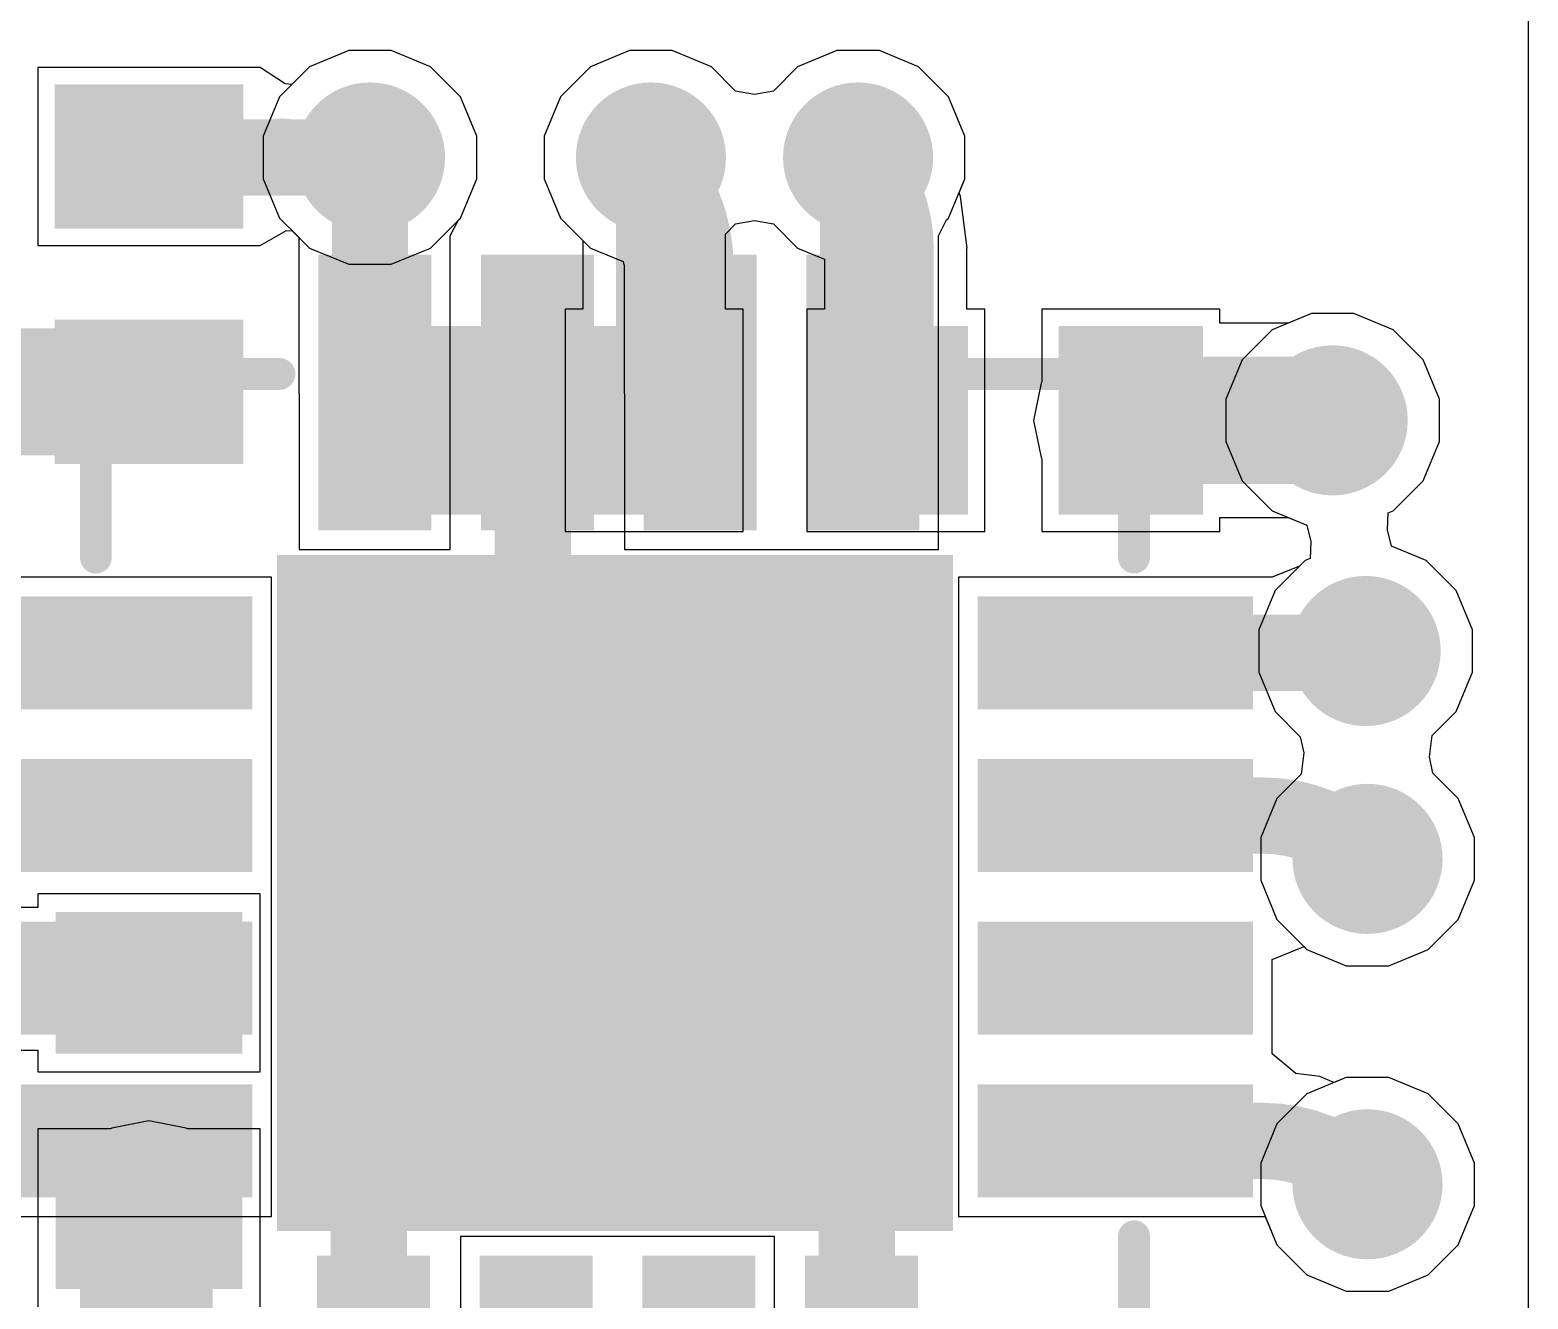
# Model space of a CAD drawing. Header units: millimetres. Extents: x -0.2 to 45, y 0 to 49.7.
# Drawn here: x 39.02 to 45.01, y 34.59 to 39.66 of the extents above; entities that cross this region are included whole.
import ezdxf

# ---------------------------------------------------------------- set-up
doc = ezdxf.new("R2010")
doc.units = ezdxf.units.MM
for name, color, linetype in [('BottomLayer', 5, 'Continuous'), ('BottomPaste', 16, 'Continuous'), ('BottomSolder', 6, 'Continuous'), ('TopLayer', 1, 'Continuous'), ('TopOverlay', 2, 'Continuous'), ('TopSolder', 216, 'Continuous'), ('ViaHoleLayer', 16, 'Continuous')]:
    doc.layers.add(name, color=color, linetype=linetype)

# ---------------------------------------------------------------- blocks, each defined once
blk = doc.blocks.new('QFN_16_EP_4_4__50')
at = {"layer": 'TopLayer'}
for points in [[(-1.1656, 2.5), (-0.8156, 2.5), (-0.8156, 1.5), (-1.1656, 1.5)], [(-0.5154, 2.5), (-0.1654, 2.5), (-0.1654, 1.5), (-0.5154, 1.5)], [(0.1349, 2.5), (0.4849, 2.5), (0.4849, 1.5), (0.1349, 1.5)], [(0.7851, 2.5), (1.1351, 2.5), (1.1351, 1.5), (0.7851, 1.5)], [(-1.3, 1.3), (1.3, 1.3), (1.3, -1.3), (-1.3, -1.3)], [(-1.5, 1.1402), (-1.5, 0.7902), (-2.5, 0.7902), (-2.5, 1.1402)], [(2.5, 1.1351), (2.5, 0.7851), (1.5, 0.7851), (1.5, 1.1351)], [(-1.5, 0.49), (-1.5, 0.14), (-2.5, 0.14), (-2.5, 0.49)], [(2.5, 0.4849), (2.5, 0.1349), (1.5, 0.1349), (1.5, 0.4849)], [(-1.5, -0.1603), (-1.5, -0.5103), (-2.5, -0.5103), (-2.5, -0.1603)], [(2.5, -0.1654), (2.5, -0.5154), (1.5, -0.5154), (1.5, -0.1654)], [(-1.5, -0.8105), (-1.5, -1.1605), (-2.5, -1.1605), (-2.5, -0.8105)], [(2.5, -0.8156), (2.5, -1.1656), (1.5, -1.1656), (1.5, -0.8156)], [(-1.1656, -1.5), (-0.8156, -1.5), (-0.8156, -2.5), (-1.1656, -2.5)], [(-0.5154, -1.5), (-0.1654, -1.5), (-0.1654, -2.5), (-0.5154, -2.5)], [(0.1349, -1.5), (0.4849, -1.5), (0.4849, -2.5), (0.1349, -2.5)], [(0.7851, -1.5), (1.1351, -1.5), (1.1351, -2.5), (0.7851, -2.5)]]:
    blk.add_hatch(color=1, dxfattribs=at).paths.add_polyline_path(points)
at = {"layer": 'TopSolder'}
for points in [[(-1.2164, 2.5508), (-0.7648, 2.5508), (-0.7648, 1.4492), (-1.2164, 1.4492)], [(-0.5662, 2.5508), (-0.1146, 2.5508), (-0.1146, 1.4492), (-0.5662, 1.4492)], [(0.0841, 2.5508), (0.5357, 2.5508), (0.5357, 1.4492), (0.0841, 1.4492)], [(0.7343, 2.5508), (1.1859, 2.5508), (1.1859, 1.4492), (0.7343, 1.4492)], [(-1.3508, 1.3508), (1.3508, 1.3508), (1.3508, -1.3508), (-1.3508, -1.3508)], [(-1.4492, 1.191), (-1.4492, 0.7394), (-2.5508, 0.7394), (-2.5508, 1.191)], [(2.5508, 1.1859), (2.5508, 0.7343), (1.4492, 0.7343), (1.4492, 1.1859)], [(-1.4492, 0.5408), (-1.4492, 0.0892), (-2.5508, 0.0892), (-2.5508, 0.5408)], [(2.5508, 0.5357), (2.5508, 0.0841), (1.4492, 0.0841), (1.4492, 0.5357)], [(-1.4492, -0.1095), (-1.4492, -0.5611), (-2.5508, -0.5611), (-2.5508, -0.1095)], [(2.5508, -0.1146), (2.5508, -0.5662), (1.4492, -0.5662), (1.4492, -0.1146)], [(-1.4492, -0.7597), (-1.4492, -1.2113), (-2.5508, -1.2113), (-2.5508, -0.7597)], [(2.5508, -0.7648), (2.5508, -1.2164), (1.4492, -1.2164), (1.4492, -0.7648)], [(-1.2164, -1.4492), (-0.7648, -1.4492), (-0.7648, -2.5508), (-1.2164, -2.5508)], [(-0.5662, -1.4492), (-0.1146, -1.4492), (-0.1146, -2.5508), (-0.5662, -2.5508)], [(0.0841, -1.4492), (0.5357, -1.4492), (0.5357, -2.5508), (0.0841, -2.5508)], [(0.7343, -1.4492), (1.1859, -1.4492), (1.1859, -2.5508), (0.7343, -2.5508)]]:
    blk.add_hatch(color=216, dxfattribs=at).paths.add_polyline_path(points)
at = {"layer": 'TopOverlay', "const_width": 0.127}
for points in [[(-2.0746, 2.0746), (-2.0746, 1.3459)], [(-2.0746, 2.0746), (-1.3714, 2.0746)], [(1.3408, 2.0746), (2.0745, 2.0746)], [(2.0745, 2.0746), (2.0745, 1.3409)], [(-2.6858, 1.0414), (-2.6858, 0.889)], [(-2.6858, 1.0414), (-2.6096, 0.9652)], [(-2.6096, 0.9652), (-2.6858, 0.889)], [(-2.0746, -1.3459), (-2.0746, -2.0746)], [(2.0745, -1.3409), (2.0745, -2.0746)], [(-2.0746, -2.0746), (-1.3714, -2.0746)], [(1.3408, -2.0746), (2.0745, -2.0746)]]:
    blk.add_lwpolyline(points, dxfattribs=at)
at = {"layer": 'TopOverlay', "const_width": 0.0635}
for points in [[(-2.1064, 2.0746, 1), (-2.0429, 2.0746, 1)], [(-2.1064, 2.0746, 1), (-2.0429, 2.0746, 1)], [(-1.4031, 2.0746, 1), (-1.3396, 2.0746, 1)], [(1.3091, 2.0746, 1), (1.3726, 2.0746, 1)], [(2.0428, 2.0746, 1), (2.1063, 2.0746, 1)], [(2.0428, 2.0746, 1), (2.1063, 2.0746, 1)], [(-2.1064, 1.3459, 1), (-2.0429, 1.3459, 1)], [(2.0428, 1.3409, 1), (2.1063, 1.3409, 1)], [(-2.7175, 1.0414, 1), (-2.654, 1.0414, 1)], [(-2.7175, 1.0414, 1), (-2.654, 1.0414, 1)], [(-2.6413, 0.9652, 1), (-2.5778, 0.9652, 1)], [(-2.6413, 0.9652, 1), (-2.5778, 0.9652, 1)], [(-2.7175, 0.889, 1), (-2.654, 0.889, 1)], [(-2.7175, 0.889, 1), (-2.654, 0.889, 1)], [(-2.1064, -1.3459, 1), (-2.0429, -1.3459, 1)], [(2.0428, -1.3409, 1), (2.1063, -1.3409, 1)], [(-2.1064, -2.0746, 1), (-2.0429, -2.0746, 1)], [(-2.1064, -2.0746, 1), (-2.0429, -2.0746, 1)], [(-1.4031, -2.0746, 1), (-1.3396, -2.0746, 1)], [(1.3091, -2.0746, 1), (1.3726, -2.0746, 1)], [(2.0428, -2.0746, 1), (2.1063, -2.0746, 1)], [(2.0428, -2.0746, 1), (2.1063, -2.0746, 1)]]:
    blk.add_lwpolyline(points, format="xyb", close=True, dxfattribs=at)
blk = doc.blocks.new('R___0402_B_61')
at = {"layer": 'BottomLayer'}
for points in [[(-0.2413, 0.3175), (-0.2413, -0.3175), (-0.6985, -0.3175), (-0.6985, 0.3175)], [(0.6985, 0.3175), (0.6985, -0.3175), (0.2413, -0.3175), (0.2413, 0.3175)]]:
    blk.add_hatch(color=5, dxfattribs=at).paths.add_polyline_path(points)
at = {"layer": 'BottomPaste'}
for points in [[(-0.2413, 0.3175), (-0.2413, -0.3175), (-0.6985, -0.3175), (-0.6985, 0.3175)], [(0.6985, 0.3175), (0.6985, -0.3175), (0.2413, -0.3175), (0.2413, 0.3175)]]:
    blk.add_hatch(color=16, dxfattribs=at).paths.add_polyline_path(points)
at = {"layer": 'BottomSolder'}
for points in [[(-0.1863, 0.3725), (-0.1863, -0.3725), (-0.7535, -0.3725), (-0.7535, 0.3725)], [(0.7535, 0.3725), (0.7535, -0.3725), (0.1863, -0.3725), (0.1863, 0.3725)]]:
    blk.add_hatch(color=6, dxfattribs=at).paths.add_polyline_path(points)
blk = doc.blocks.new('C___0402_B_80')
at = {"layer": 'BottomLayer'}
for points in [[(-0.2413, 0.3175), (-0.2413, -0.3175), (-0.6985, -0.3175), (-0.6985, 0.3175)], [(0.6985, 0.3175), (0.6985, -0.3175), (0.2413, -0.3175), (0.2413, 0.3175)]]:
    blk.add_hatch(color=5, dxfattribs=at).paths.add_polyline_path(points)
at = {"layer": 'BottomPaste'}
for points in [[(-0.2413, 0.3175), (-0.2413, -0.3175), (-0.6985, -0.3175), (-0.6985, 0.3175)], [(0.6985, 0.3175), (0.6985, -0.3175), (0.2413, -0.3175), (0.2413, 0.3175)]]:
    blk.add_hatch(color=16, dxfattribs=at).paths.add_polyline_path(points)
at = {"layer": 'BottomSolder'}
for points in [[(-0.1813, 0.3775), (-0.1813, -0.3775), (-0.7585, -0.3775), (-0.7585, 0.3775)], [(0.7585, 0.3775), (0.7585, -0.3775), (0.1813, -0.3775), (0.1813, 0.3775)]]:
    blk.add_hatch(color=6, dxfattribs=at).paths.add_polyline_path(points)
blk = doc.blocks.new('C___0402_B_81')
at = {"layer": 'BottomLayer'}
for points in [[(-0.2413, 0.3175), (-0.2413, -0.3175), (-0.6985, -0.3175), (-0.6985, 0.3175)], [(0.6985, 0.3175), (0.6985, -0.3175), (0.2413, -0.3175), (0.2413, 0.3175)]]:
    blk.add_hatch(color=5, dxfattribs=at).paths.add_polyline_path(points)
at = {"layer": 'BottomPaste'}
for points in [[(-0.2413, 0.3175), (-0.2413, -0.3175), (-0.6985, -0.3175), (-0.6985, 0.3175)], [(0.6985, 0.3175), (0.6985, -0.3175), (0.2413, -0.3175), (0.2413, 0.3175)]]:
    blk.add_hatch(color=16, dxfattribs=at).paths.add_polyline_path(points)
at = {"layer": 'BottomSolder'}
for points in [[(-0.1813, 0.3775), (-0.1813, -0.3775), (-0.7585, -0.3775), (-0.7585, 0.3775)], [(0.7585, 0.3775), (0.7585, -0.3775), (0.1813, -0.3775), (0.1813, 0.3775)]]:
    blk.add_hatch(color=6, dxfattribs=at).paths.add_polyline_path(points)
blk = doc.blocks.new('C___0402_B_82')
at = {"layer": 'BottomLayer'}
for points in [[(-0.2413, 0.3175), (-0.2413, -0.3175), (-0.6985, -0.3175), (-0.6985, 0.3175)], [(0.6985, 0.3175), (0.6985, -0.3175), (0.2413, -0.3175), (0.2413, 0.3175)]]:
    blk.add_hatch(color=5, dxfattribs=at).paths.add_polyline_path(points)
at = {"layer": 'BottomPaste'}
for points in [[(-0.2413, 0.3175), (-0.2413, -0.3175), (-0.6985, -0.3175), (-0.6985, 0.3175)], [(0.6985, 0.3175), (0.6985, -0.3175), (0.2413, -0.3175), (0.2413, 0.3175)]]:
    blk.add_hatch(color=16, dxfattribs=at).paths.add_polyline_path(points)
at = {"layer": 'BottomSolder'}
for points in [[(-0.1813, 0.3775), (-0.1813, -0.3775), (-0.7585, -0.3775), (-0.7585, 0.3775)], [(0.7585, 0.3775), (0.7585, -0.3775), (0.1813, -0.3775), (0.1813, 0.3775)]]:
    blk.add_hatch(color=6, dxfattribs=at).paths.add_polyline_path(points)

msp = doc.modelspace()

# ---------------------------------------------------------------- hatches: boundary and pattern name
at = {"layer": 'BottomLayer'}
h = msp.add_hatch(color=5, dxfattribs=at)
edge = h.paths.add_edge_path()
edge.add_arc((40.3805, 39.1505), 0.3, 0, 360)
h = msp.add_hatch(color=5, dxfattribs=at)
edge = h.paths.add_edge_path()
edge.add_arc((41.5032, 39.1505), 0.3, 0, 360)
h = msp.add_hatch(color=5, dxfattribs=at)
edge = h.paths.add_edge_path()
edge.add_arc((42.3312, 39.1505), 0.3, 0, 360)
h = msp.add_hatch(color=5, dxfattribs=at)
edge = h.paths.add_edge_path()
edge.add_arc((44.228, 38.1), 0.3, 0, 360)
h = msp.add_hatch(color=5, dxfattribs=at)
edge = h.paths.add_edge_path()
edge.add_arc((44.3598, 37.1782), 0.3, 0, 360)
h = msp.add_hatch(color=5, dxfattribs=at)
edge = h.paths.add_edge_path()
edge.add_arc((40.5448, 37.0078), 0.3, 0, 360)
h = msp.add_hatch(color=5, dxfattribs=at)
edge = h.paths.add_edge_path()
edge.add_arc((41.329, 37.0078), 0.3, 0, 360)
h = msp.add_hatch(color=5, dxfattribs=at)
edge = h.paths.add_edge_path()
edge.add_arc((42.1132, 37.0078), 0.3, 0, 360)
h = msp.add_hatch(color=5, dxfattribs=at)
edge = h.paths.add_edge_path()
edge.add_arc((44.3672, 36.3474), 0.3, 0, 360)
h = msp.add_hatch(color=5, dxfattribs=at)
edge = h.paths.add_edge_path()
edge.add_arc((40.5448, 36.2418), 0.3, 0, 360)
h = msp.add_hatch(color=5, dxfattribs=at)
edge = h.paths.add_edge_path()
edge.add_arc((41.329, 36.2418), 0.3, 0, 360)
h = msp.add_hatch(color=5, dxfattribs=at)
edge = h.paths.add_edge_path()
edge.add_arc((42.1132, 36.2418), 0.3, 0, 360)
h = msp.add_hatch(color=5, dxfattribs=at)
edge = h.paths.add_edge_path()
edge.add_arc((40.5448, 35.4758), 0.3, 0, 360)
h = msp.add_hatch(color=5, dxfattribs=at)
edge = h.paths.add_edge_path()
edge.add_arc((41.329, 35.4758), 0.3, 0, 360)
h = msp.add_hatch(color=5, dxfattribs=at)
edge = h.paths.add_edge_path()
edge.add_arc((42.1132, 35.4758), 0.3, 0, 360)
h = msp.add_hatch(color=5, dxfattribs=at)
edge = h.paths.add_edge_path()
edge.add_arc((44.3672, 35.0469), 0.3, 0, 360)
at = {"layer": 'BottomSolder'}
h = msp.add_hatch(color=6, dxfattribs=at)
edge = h.paths.add_edge_path()
edge.add_arc((40.5448, 37.0078), 0.4016, 0, 360)
h = msp.add_hatch(color=6, dxfattribs=at)
edge = h.paths.add_edge_path()
edge.add_arc((41.329, 37.0078), 0.4016, 0, 360)
h = msp.add_hatch(color=6, dxfattribs=at)
edge = h.paths.add_edge_path()
edge.add_arc((42.1132, 37.0078), 0.4016, 0, 360)
h = msp.add_hatch(color=6, dxfattribs=at)
edge = h.paths.add_edge_path()
edge.add_arc((40.5448, 36.2418), 0.4016, 0, 360)
h = msp.add_hatch(color=6, dxfattribs=at)
edge = h.paths.add_edge_path()
edge.add_arc((41.329, 36.2418), 0.4016, 0, 360)
h = msp.add_hatch(color=6, dxfattribs=at)
edge = h.paths.add_edge_path()
edge.add_arc((42.1132, 36.2418), 0.4016, 0, 360)
h = msp.add_hatch(color=6, dxfattribs=at)
edge = h.paths.add_edge_path()
edge.add_arc((40.5448, 35.4758), 0.4016, 0, 360)
h = msp.add_hatch(color=6, dxfattribs=at)
edge = h.paths.add_edge_path()
edge.add_arc((41.329, 35.4758), 0.4016, 0, 360)
h = msp.add_hatch(color=6, dxfattribs=at)
edge = h.paths.add_edge_path()
edge.add_arc((42.1132, 35.4758), 0.4016, 0, 360)
at = {"layer": 'TopLayer'}
h = msp.add_hatch(color=1, dxfattribs=at)
edge = h.paths.add_edge_path()
edge.add_arc((40.3805, 39.1505), 0.3, 0, 360)
h = msp.add_hatch(color=1, dxfattribs=at)
edge = h.paths.add_edge_path()
edge.add_arc((41.5032, 39.1505), 0.3, 0, 360)
h = msp.add_hatch(color=1, dxfattribs=at)
edge = h.paths.add_edge_path()
edge.add_arc((42.3312, 39.1505), 0.3, 0, 360)
h = msp.add_hatch(color=1, dxfattribs=at)
edge = h.paths.add_edge_path()
edge.add_arc((44.228, 38.1), 0.3, 0, 360)
h = msp.add_hatch(color=1, dxfattribs=at)
edge = h.paths.add_edge_path()
edge.add_arc((44.3598, 37.1782), 0.3, 0, 360)
h = msp.add_hatch(color=1, dxfattribs=at)
edge = h.paths.add_edge_path()
edge.add_arc((40.5448, 37.0078), 0.3, 0, 360)
h = msp.add_hatch(color=1, dxfattribs=at)
edge = h.paths.add_edge_path()
edge.add_arc((41.329, 37.0078), 0.3, 0, 360)
h = msp.add_hatch(color=1, dxfattribs=at)
edge = h.paths.add_edge_path()
edge.add_arc((42.1132, 37.0078), 0.3, 0, 360)
h = msp.add_hatch(color=1, dxfattribs=at)
edge = h.paths.add_edge_path()
edge.add_arc((44.3672, 36.3474), 0.3, 0, 360)
h = msp.add_hatch(color=1, dxfattribs=at)
edge = h.paths.add_edge_path()
edge.add_arc((40.5448, 36.2418), 0.3, 0, 360)
h = msp.add_hatch(color=1, dxfattribs=at)
edge = h.paths.add_edge_path()
edge.add_arc((41.329, 36.2418), 0.3, 0, 360)
h = msp.add_hatch(color=1, dxfattribs=at)
edge = h.paths.add_edge_path()
edge.add_arc((42.1132, 36.2418), 0.3, 0, 360)
h = msp.add_hatch(color=1, dxfattribs=at)
edge = h.paths.add_edge_path()
edge.add_arc((40.5448, 35.4758), 0.3, 0, 360)
h = msp.add_hatch(color=1, dxfattribs=at)
edge = h.paths.add_edge_path()
edge.add_arc((41.329, 35.4758), 0.3, 0, 360)
h = msp.add_hatch(color=1, dxfattribs=at)
edge = h.paths.add_edge_path()
edge.add_arc((42.1132, 35.4758), 0.3, 0, 360)
h = msp.add_hatch(color=1, dxfattribs=at)
edge = h.paths.add_edge_path()
edge.add_arc((44.3672, 35.0469), 0.3, 0, 360)
at = {"layer": 'TopSolder'}
h = msp.add_hatch(color=216, dxfattribs=at)
edge = h.paths.add_edge_path()
edge.add_arc((40.5448, 37.0078), 0.4016, 0, 360)
h = msp.add_hatch(color=216, dxfattribs=at)
edge = h.paths.add_edge_path()
edge.add_arc((41.329, 37.0078), 0.4016, 0, 360)
h = msp.add_hatch(color=216, dxfattribs=at)
edge = h.paths.add_edge_path()
edge.add_arc((42.1132, 37.0078), 0.4016, 0, 360)
h = msp.add_hatch(color=216, dxfattribs=at)
edge = h.paths.add_edge_path()
edge.add_arc((40.5448, 36.2418), 0.4016, 0, 360)
h = msp.add_hatch(color=216, dxfattribs=at)
edge = h.paths.add_edge_path()
edge.add_arc((41.329, 36.2418), 0.4016, 0, 360)
h = msp.add_hatch(color=216, dxfattribs=at)
edge = h.paths.add_edge_path()
edge.add_arc((42.1132, 36.2418), 0.4016, 0, 360)
h = msp.add_hatch(color=216, dxfattribs=at)
edge = h.paths.add_edge_path()
edge.add_arc((40.5448, 35.4758), 0.4016, 0, 360)
h = msp.add_hatch(color=216, dxfattribs=at)
edge = h.paths.add_edge_path()
edge.add_arc((41.329, 35.4758), 0.4016, 0, 360)
h = msp.add_hatch(color=216, dxfattribs=at)
edge = h.paths.add_edge_path()
edge.add_arc((42.1132, 35.4758), 0.4016, 0, 360)
at = {"layer": 'ViaHoleLayer'}
h = msp.add_hatch(color=16, dxfattribs=at)
edge = h.paths.add_edge_path()
edge.add_arc((40.3805, 39.1505), 0.15, 0, 360)
h = msp.add_hatch(color=16, dxfattribs=at)
edge = h.paths.add_edge_path()
edge.add_arc((41.5032, 39.1505), 0.15, 0, 360)
h = msp.add_hatch(color=16, dxfattribs=at)
edge = h.paths.add_edge_path()
edge.add_arc((42.3312, 39.1505), 0.15, 0, 360)
h = msp.add_hatch(color=16, dxfattribs=at)
edge = h.paths.add_edge_path()
edge.add_arc((44.228, 38.1), 0.15, 0, 360)
h = msp.add_hatch(color=16, dxfattribs=at)
edge = h.paths.add_edge_path()
edge.add_arc((44.3598, 37.1782), 0.15, 0, 360)
h = msp.add_hatch(color=16, dxfattribs=at)
edge = h.paths.add_edge_path()
edge.add_arc((40.5448, 37.0078), 0.15, 0, 360)
h = msp.add_hatch(color=16, dxfattribs=at)
edge = h.paths.add_edge_path()
edge.add_arc((41.329, 37.0078), 0.15, 0, 360)
h = msp.add_hatch(color=16, dxfattribs=at)
edge = h.paths.add_edge_path()
edge.add_arc((42.1132, 37.0078), 0.15, 0, 360)
h = msp.add_hatch(color=16, dxfattribs=at)
edge = h.paths.add_edge_path()
edge.add_arc((44.3672, 36.3474), 0.15, 0, 360)
h = msp.add_hatch(color=16, dxfattribs=at)
edge = h.paths.add_edge_path()
edge.add_arc((40.5448, 36.2418), 0.15, 0, 360)
h = msp.add_hatch(color=16, dxfattribs=at)
edge = h.paths.add_edge_path()
edge.add_arc((41.329, 36.2418), 0.15, 0, 360)
h = msp.add_hatch(color=16, dxfattribs=at)
edge = h.paths.add_edge_path()
edge.add_arc((42.1132, 36.2418), 0.15, 0, 360)
h = msp.add_hatch(color=16, dxfattribs=at)
edge = h.paths.add_edge_path()
edge.add_arc((40.5448, 35.4758), 0.15, 0, 360)
h = msp.add_hatch(color=16, dxfattribs=at)
edge = h.paths.add_edge_path()
edge.add_arc((41.329, 35.4758), 0.15, 0, 360)
h = msp.add_hatch(color=16, dxfattribs=at)
edge = h.paths.add_edge_path()
edge.add_arc((42.1132, 35.4758), 0.15, 0, 360)
h = msp.add_hatch(color=16, dxfattribs=at)
edge = h.paths.add_edge_path()
edge.add_arc((44.3672, 35.0469), 0.15, 0, 360)

# ---------------------------------------------------------------- linework, layer by layer
at = {"layer": 'BottomLayer'}
for p, q in [((45.0088, 40.3425), (45.0088, 0.0954)), ((40.2956, 39.5775), (40.1386, 39.5125)), ((40.4654, 39.5775), (40.2956, 39.5775)), ((40.6224, 39.5125), (40.4654, 39.5775)), ((41.4182, 39.5775), (41.2613, 39.5125)), ((41.5881, 39.5775), (41.4182, 39.5775)), ((41.7451, 39.5125), (41.5881, 39.5775)), ((42.2463, 39.5775), (42.0893, 39.5125)), ((42.4162, 39.5775), (42.2463, 39.5775)), ((42.5731, 39.5125), (42.4162, 39.5775)), ((39.9415, 39.5097), (39.0525, 39.5097)), ((39.0525, 39.5097), (39.0525, 38.7985)), ((40.0415, 39.4445), (39.9415, 39.5097)), ((39.9415, 39.5097), (39.9415, 39.5097)), ((39.9415, 39.5097), (39.9415, 39.5097)), ((40.1386, 39.5125), (40.0685, 39.4424)), ((40.7425, 39.3924), (40.6224, 39.5125)), ((41.2613, 39.5125), (41.1412, 39.3924)), ((41.8416, 39.416), (41.7451, 39.5125)), ((42.0893, 39.5125), (41.9929, 39.416)), ((42.6932, 39.3924), (42.5731, 39.5125)), ((40.0685, 39.4424), (40.0415, 39.4445)), ((41.9172, 39.402), (41.8416, 39.416)), ((41.9929, 39.416), (41.9172, 39.402)), ((40.8075, 39.2355), (40.7425, 39.3924)), ((41.1412, 39.3924), (41.0762, 39.2355)), ((42.7582, 39.2355), (42.6932, 39.3924)), ((40.8075, 39.0656), (40.8075, 39.2355)), ((41.0762, 39.2355), (41.0762, 39.0656)), ((42.7582, 39.0656), (42.7582, 39.2355)), ((40.7425, 38.9086), (40.8075, 39.0656)), ((41.0762, 39.0656), (41.1412, 38.9086)), ((42.7347, 39.0087), (42.7582, 39.0656)), ((42.7405, 38.9946), (42.7347, 39.0087)), ((42.7678, 38.7877), (42.7405, 38.9946)), ((40.0444, 38.8568), (40.0685, 38.8586)), ((40.0685, 38.8586), (40.1386, 38.7885)), ((40.6224, 38.7885), (40.7425, 38.9086)), ((41.1412, 38.9086), (41.2314, 38.8184)), ((41.8012, 38.8447), (41.8416, 38.885)), ((41.8416, 38.885), (41.9172, 38.899)), ((41.9172, 38.899), (41.9929, 38.885)), ((41.9929, 38.885), (42.0893, 38.7885)), ((39.9415, 38.7985), (40.0444, 38.8568)), ((41.2314, 38.8184), (41.2314, 38.5445)), ((41.8012, 38.5445), (41.8012, 38.8447)), ((39.0525, 38.7985), (39.9415, 38.7985)), ((39.9415, 38.7985), (39.9415, 38.7985)), ((40.1386, 38.7885), (40.2956, 38.7235)), ((40.4654, 38.7235), (40.6224, 38.7885)), ((42.0893, 38.7885), (42.1966, 38.7441)), ((42.1966, 38.7441), (42.1966, 38.5445)), ((42.7664, 38.5445), (42.7664, 38.7877)), ((42.7664, 38.7877), (42.7678, 38.7877)), ((40.2956, 38.7235), (40.4654, 38.7235)), ((41.2314, 38.5445), (41.1607, 38.5445)), ((41.1607, 38.5445), (41.1607, 37.6555)), ((41.8719, 38.5445), (41.8012, 38.5445)), ((41.8719, 37.6555), (41.8719, 38.5445)), ((42.1966, 38.5445), (42.1259, 38.5445)), ((42.1259, 38.5445), (42.1259, 37.6555)), ((42.8371, 38.5445), (42.7664, 38.5445)), ((42.8371, 37.6555), (42.8371, 38.5445)), ((43.7769, 38.5445), (43.0657, 38.5445)), ((43.0657, 38.5445), (43.0657, 38.2536)), ((43.7769, 38.4885), (43.7769, 38.5445)), ((44.1431, 38.527), (44.0501, 38.4885)), ((44.313, 38.527), (44.1431, 38.527)), ((44.4699, 38.462), (44.313, 38.527)), ((44.0501, 38.4885), (43.7769, 38.4885)), ((44.59, 38.3419), (44.4699, 38.462)), ((44.655, 38.1849), (44.59, 38.3419)), ((43.0624, 38.2487), (43.0329, 38.1)), ((43.0657, 38.2536), (43.0624, 38.2487)), ((44.655, 38.0151), (44.655, 38.1849)), ((43.0329, 38.1), (43.0624, 37.9513)), ((44.59, 37.8581), (44.655, 38.0151)), ((43.0624, 37.9513), (43.0657, 37.9464)), ((43.0657, 37.9464), (43.0657, 37.6555)), ((44.4699, 37.738), (44.59, 37.8581)), ((44.4473, 37.662), (44.4503, 37.7299)), ((44.4503, 37.7299), (44.4699, 37.738)), ((43.7769, 37.6555), (43.7769, 37.7115)), ((43.7769, 37.7115), (44.0501, 37.7115)), ((44.0501, 37.7115), (44.1249, 37.6805)), ((44.1249, 37.6805), (44.1405, 37.6162)), ((44.463, 37.5977), (44.4473, 37.662)), ((41.1607, 37.6555), (41.8719, 37.6555)), ((42.1259, 37.6555), (42.8371, 37.6555)), ((43.0657, 37.6555), (43.7769, 37.6555)), ((44.1405, 37.6162), (44.1375, 37.5483)), ((44.1375, 37.5483), (44.118, 37.5402)), ((44.6017, 37.5402), (44.463, 37.5977)), ((44.118, 37.5402), (43.9978, 37.4201)), ((44.7218, 37.4201), (44.6017, 37.5402)), ((43.9978, 37.4201), (43.9328, 37.2632)), ((44.7868, 37.2632), (44.7218, 37.4201)), ((43.9328, 37.2632), (43.9328, 37.0933)), ((44.7868, 37.0933), (44.7868, 37.2632)), ((43.9328, 37.0933), (43.9978, 36.9363)), ((44.7218, 36.9363), (44.7868, 37.0933)), ((43.9978, 36.9363), (44.0985, 36.8357)), ((44.6255, 36.84), (44.7218, 36.9363)), ((44.0985, 36.8357), (44.1123, 36.7709)), ((44.6148, 36.7547), (44.6255, 36.84)), ((44.1123, 36.7709), (44.1015, 36.6856)), ((44.6286, 36.6899), (44.6148, 36.7547)), ((44.1015, 36.6856), (44.0052, 36.5893)), ((44.7292, 36.5893), (44.6286, 36.6899)), ((44.0052, 36.5893), (43.9402, 36.4323)), ((44.7942, 36.4323), (44.7292, 36.5893)), ((43.9402, 36.4323), (43.9402, 36.2625)), ((44.7942, 36.2625), (44.7942, 36.4323)), ((43.9402, 36.2625), (44.0052, 36.1055)), ((44.7292, 36.1055), (44.7942, 36.2625)), ((39.9415, 36.2077), (39.0525, 36.2077)), ((39.0525, 36.2077), (39.0525, 36.1525)), ((39.9415, 35.4965), (39.9415, 36.2077)), ((39.0525, 36.1525), (38.717, 36.1525)), ((44.0052, 36.1055), (44.1253, 35.9854)), ((44.6091, 35.9854), (44.7292, 36.1055)), ((44.1253, 35.9854), (44.2823, 35.9204)), ((44.4521, 35.9204), (44.6091, 35.9854)), ((44.2823, 35.9204), (44.4521, 35.9204)), ((38.717, 35.5827), (39.0525, 35.5827)), ((39.0525, 35.5827), (39.0525, 35.4965)), ((39.0525, 35.4965), (39.9415, 35.4965)), ((44.2823, 35.4739), (44.1253, 35.4089)), ((44.4521, 35.4739), (44.2823, 35.4739)), ((44.6091, 35.4089), (44.4521, 35.4739)), ((44.1253, 35.4089), (44.0052, 35.2888)), ((44.7292, 35.2888), (44.6091, 35.4089)), ((39.3434, 35.2679), (39.0525, 35.2679)), ((39.0525, 35.2679), (39.0525, 34.5567)), ((39.3484, 35.2712), (39.3434, 35.2679)), ((39.497, 35.3008), (39.3484, 35.2712)), ((39.6457, 35.2712), (39.497, 35.3008)), ((39.6506, 35.2679), (39.6457, 35.2712)), ((39.9415, 35.2679), (39.6506, 35.2679)), ((39.9415, 34.5567), (39.9415, 35.2679)), ((44.0052, 35.2888), (43.9402, 35.1319)), ((44.7942, 35.1319), (44.7292, 35.2888)), ((43.9402, 35.1319), (43.9402, 34.962)), ((44.7942, 34.962), (44.7942, 35.1319)), ((43.9402, 34.962), (44.0052, 34.805)), ((44.7292, 34.805), (44.7942, 34.962)), ((44.0052, 34.805), (44.1253, 34.6849)), ((44.6091, 34.6849), (44.7292, 34.805)), ((44.1253, 34.6849), (44.2823, 34.6199)), ((44.4521, 34.6199), (44.6091, 34.6849)), ((44.2823, 34.6199), (44.4521, 34.6199))]:
    msp.add_line(p, q, dxfattribs=at)
for points, const_width in [([(39.5006, 39.1505), (40.3805, 39.1505)], 0.3048), ([(40.0304, 39.1541), (40.034, 39.1505)], 0.3048), ([(41.5032, 39.1505), (41.5163, 39.1374)], 0.3048), ([(41.5163, 38.1), (41.5163, 39.1374)], 0.3048), ([(42.4815, 38.1), (42.4815, 38.7877)], 0.3048), ([(38.7532, 38.2143), (39.497, 38.2143)], 0.508), ([(43.4213, 38.1), (44.228, 38.1)], 0.508), ([(38.398, 35.8676), (39.4815, 35.8676)], 0.3048), ([(39.497, 34.085), (39.497, 34.9123)], 0.508)]:
    msp.add_lwpolyline(points, dxfattribs=dict(at, const_width=const_width))
for points, const_width in [([(39.4244, 39.1505, 1), (39.5768, 39.1505, 1)], 0.1524), ([(39.9542, 39.1541, 1), (40.1066, 39.1541, 1)], 0.1524), ([(39.9578, 39.1505, 1), (40.1102, 39.1505, 1)], 0.1524), ([(40.3043, 39.1505, 1), (40.4567, 39.1505, 1)], 0.1524), ([(41.427, 39.1505, 1), (41.5794, 39.1505, 1)], 0.1524), ([(41.4401, 39.1374, 1), (41.5925, 39.1374, 1)], 0.1524), ([(41.4401, 39.1374, 1), (41.5925, 39.1374, 1)], 0.1524), ([(42.255, 39.1505, 1), (42.4074, 39.1505, 1)], 0.1524), ([(42.4053, 38.7877, 1), (42.5577, 38.7877, 1)], 0.1524), ([(42.4053, 38.7877, 1), (42.5577, 38.7877, 1)], 0.1524), ([(39.37, 38.2143, 1), (39.624, 38.2143, 1)], 0.254), ([(43.2943, 38.1, 1), (43.5483, 38.1, 1)], 0.254), ([(44.101, 38.1, 1), (44.355, 38.1, 1)], 0.254), ([(41.4401, 38.1, 1), (41.5925, 38.1, 1)], 0.1524), ([(42.4053, 38.1, 1), (42.5577, 38.1, 1)], 0.1524), ([(39.4053, 35.8676, 1), (39.5577, 35.8676, 1)], 0.1524), ([(39.37, 34.9123, 1), (39.624, 34.9123, 1)], 0.254)]:
    msp.add_lwpolyline(points, format="xyb", close=True, dxfattribs=dict(at, const_width=const_width))
at = {"layer": 'BottomLayer', "const_width": 0.3048}
msp.add_lwpolyline([(42.3312, 39.1505, -0.198912), (42.4815, 38.7877)], format="xyb", dxfattribs=at)
at = {"layer": 'TopLayer'}
for p, q in [((45.0088, 40.3425), (45.0088, 0.0954)), ((40.2956, 39.5775), (40.1386, 39.5125)), ((40.4654, 39.5775), (40.2956, 39.5775)), ((40.6224, 39.5125), (40.4654, 39.5775)), ((41.4182, 39.5775), (41.2613, 39.5125)), ((41.5881, 39.5775), (41.4182, 39.5775)), ((41.7451, 39.5125), (41.5881, 39.5775)), ((42.2463, 39.5775), (42.0893, 39.5125)), ((42.4162, 39.5775), (42.2463, 39.5775)), ((42.5731, 39.5125), (42.4162, 39.5775)), ((40.1386, 39.5125), (40.0185, 39.3924)), ((40.7425, 39.3924), (40.6224, 39.5125)), ((41.2613, 39.5125), (41.1412, 39.3924)), ((41.8416, 39.416), (41.7451, 39.5125)), ((42.0893, 39.5125), (41.9929, 39.416)), ((42.6932, 39.3924), (42.5731, 39.5125)), ((41.9172, 39.402), (41.8416, 39.416)), ((41.9929, 39.416), (41.9172, 39.402)), ((40.0185, 39.3924), (39.9535, 39.2355)), ((40.8075, 39.2355), (40.7425, 39.3924)), ((41.1412, 39.3924), (41.0762, 39.2355)), ((42.7582, 39.2355), (42.6932, 39.3924)), ((39.9535, 39.2355), (39.9535, 39.0656)), ((40.8075, 39.0656), (40.8075, 39.2355)), ((41.0762, 39.2355), (41.0762, 39.0656)), ((42.7582, 39.0656), (42.7582, 39.2355)), ((39.9535, 39.0656), (40.0185, 38.9086)), ((40.7425, 38.9086), (40.8075, 39.0656)), ((41.0762, 39.0656), (41.1412, 38.9086)), ((42.6932, 38.9086), (42.7582, 39.0656)), ((40.0185, 38.9086), (40.0956, 38.8315)), ((40.7013, 38.8377), (40.7345, 38.9007)), ((40.7345, 38.9007), (40.7425, 38.9086)), ((41.1412, 38.9086), (41.2613, 38.7885)), ((42.652, 38.8377), (42.6852, 38.9007)), ((42.6852, 38.9007), (42.6932, 38.9086)), ((40.0956, 38.8315), (40.0956, 38.2107)), ((40.7013, 37.5837), (40.7013, 38.8377)), ((42.652, 37.5837), (42.652, 38.8377)), ((41.2613, 38.7885), (41.3925, 38.7342)), ((41.3925, 38.7342), (41.3951, 38.7213)), ((41.3951, 38.7213), (41.3961, 38.7213)), ((41.3961, 38.7213), (41.3961, 38.2107)), ((44.1431, 38.527), (43.9861, 38.462)), ((44.313, 38.527), (44.1431, 38.527)), ((44.4699, 38.462), (44.313, 38.527)), ((43.9861, 38.462), (43.866, 38.3419)), ((44.59, 38.3419), (44.4699, 38.462)), ((43.866, 38.3419), (43.801, 38.1849)), ((44.655, 38.1849), (44.59, 38.3419)), ((40.0956, 38.2107), (40.0973, 38.2024)), ((40.0973, 38.2024), (40.0973, 37.5837)), ((41.3961, 38.2107), (41.3961, 38.2107)), ((41.3961, 38.2107), (41.3978, 38.2023)), ((41.3978, 38.2023), (41.3978, 37.5837)), ((43.801, 38.1849), (43.801, 38.0151)), ((44.655, 38.0151), (44.655, 38.1849)), ((43.801, 38.0151), (43.866, 37.8581)), ((44.59, 37.8581), (44.655, 38.0151)), ((43.866, 37.8581), (43.9861, 37.738)), ((44.4699, 37.738), (44.59, 37.8581)), ((43.9861, 37.738), (44.1249, 37.6805)), ((44.4473, 37.662), (44.4503, 37.7299)), ((44.4503, 37.7299), (44.4699, 37.738)), ((44.1249, 37.6805), (44.1405, 37.6162)), ((44.463, 37.5977), (44.4473, 37.662)), ((44.1405, 37.6162), (44.1375, 37.5483)), ((40.0973, 37.5837), (40.7013, 37.5837)), ((41.3978, 37.5837), (42.0018, 37.5837)), ((42.0018, 37.5837), (42.0018, 37.5837)), ((42.0018, 37.5837), (42.048, 37.5837)), ((42.048, 37.5837), (42.048, 37.5837)), ((42.048, 37.5837), (42.1288, 37.5837)), ((42.1288, 37.5837), (42.652, 37.5837)), ((44.1375, 37.5483), (44.118, 37.5402)), ((44.6017, 37.5402), (44.463, 37.5977)), ((44.095, 37.5173), (43.9864, 37.4729)), ((44.118, 37.5402), (44.095, 37.5173)), ((44.7218, 37.4201), (44.6017, 37.5402)), ((39.9864, 37.4728), (38.7987, 37.4728)), ((39.9864, 36.8688), (39.9864, 37.4728)), ((43.9864, 37.4728), (42.7324, 37.4728)), ((42.7324, 37.4728), (42.7324, 36.8688)), ((43.9864, 37.4729), (43.9864, 37.4729)), ((43.9864, 37.4729), (43.9864, 37.4729)), ((43.9864, 37.4729), (43.9864, 37.4728)), ((44.7868, 37.2632), (44.7218, 37.4201)), ((44.7868, 37.0933), (44.7868, 37.2632)), ((44.7218, 36.9363), (44.7868, 37.0933)), ((44.6255, 36.84), (44.7218, 36.9363)), ((39.9864, 36.8226), (39.9864, 36.8688)), ((39.9864, 36.8688), (39.9864, 36.8688)), ((42.7324, 36.8688), (42.7324, 36.8688)), ((42.7324, 36.8688), (42.7324, 36.8226)), ((44.6148, 36.7547), (44.6255, 36.84)), ((39.9864, 36.2186), (39.9864, 36.8226)), ((39.9864, 36.8226), (39.9864, 36.8226)), ((42.7324, 36.8226), (42.7324, 36.8226)), ((42.7324, 36.8226), (42.7324, 36.2994)), ((44.6286, 36.6899), (44.6148, 36.7547)), ((44.7292, 36.5893), (44.6286, 36.6899)), ((44.7942, 36.4323), (44.7292, 36.5893)), ((44.7942, 36.2625), (44.7942, 36.4323)), ((42.7324, 36.2994), (42.7324, 36.2186)), ((44.7292, 36.1055), (44.7942, 36.2625)), ((39.9864, 36.1724), (39.9864, 36.2186)), ((39.9864, 36.2186), (39.9864, 36.2186)), ((39.9864, 35.5684), (39.9864, 36.1724)), ((39.9864, 36.1724), (39.9864, 36.1724)), ((42.7324, 36.2186), (42.7324, 36.2186)), ((42.7324, 36.2186), (42.7324, 36.1724)), ((42.7324, 36.1724), (42.7324, 36.1724)), ((42.7324, 36.1724), (42.7324, 35.6491)), ((44.6091, 35.9854), (44.7292, 36.1055)), ((43.9864, 35.9447), (44.1134, 35.9973)), ((44.1134, 35.9973), (44.1253, 35.9854)), ((44.1253, 35.9854), (44.2823, 35.9204)), ((44.4521, 35.9204), (44.6091, 35.9854)), ((43.9864, 35.6491), (43.9864, 35.9447)), ((44.2823, 35.9204), (44.4521, 35.9204)), ((42.7324, 35.6491), (42.7324, 35.5684)), ((43.9864, 35.5684), (43.9864, 35.6491)), ((39.9864, 35.5221), (39.9864, 35.5684)), ((39.9864, 35.5684), (39.9864, 35.5684)), ((42.7324, 35.5684), (42.7324, 35.4414)), ((44.0808, 35.4897), (43.9864, 35.5684)), ((39.9864, 34.9181), (39.9864, 35.5221)), ((39.9864, 35.5221), (39.9864, 35.5221)), ((44.1764, 35.4771), (44.0808, 35.4897)), ((44.2332, 35.4536), (44.1764, 35.4771)), ((44.2823, 35.4739), (44.2332, 35.4536)), ((44.4521, 35.4739), (44.2823, 35.4739)), ((44.6091, 35.4089), (44.4521, 35.4739)), ((42.7324, 35.4414), (42.7324, 34.9181)), ((44.7292, 35.2888), (44.6091, 35.4089)), ((44.7942, 35.1319), (44.7292, 35.2888)), ((44.7942, 34.962), (44.7942, 35.1319)), ((38.7324, 34.9181), (39.9864, 34.9181)), ((42.7324, 34.9181), (43.9584, 34.9181)), ((43.9584, 34.9181), (44.0052, 34.805)), ((44.7292, 34.805), (44.7942, 34.962)), ((41.2657, 34.8377), (40.7425, 34.8377)), ((40.7425, 34.8377), (40.7425, 33.6118)), ((41.3927, 34.8377), (41.2657, 34.8377)), ((41.9967, 34.8377), (41.3927, 34.8377)), ((41.9967, 33.6118), (41.9967, 34.8377)), ((44.0052, 34.805), (44.1253, 34.6849)), ((44.6091, 34.6849), (44.7292, 34.805)), ((44.1253, 34.6849), (44.2823, 34.6199)), ((44.4521, 34.6199), (44.6091, 34.6849)), ((44.2823, 34.6199), (44.4521, 34.6199))]:
    msp.add_line(p, q, dxfattribs=at)
for points, const_width in [([(40.3805, 38.2107), (40.3805, 39.1505)], 0.3048), ([(42.3312, 38.2107), (42.3312, 39.1505)], 0.3048), ([(41.681, 38.2107), (41.681, 38.7213)], 0.3048), ([(41.681, 38.2107), (41.7002, 38.23)], 0.3048), ([(41.0307, 36.5206), (41.0307, 38.2107)], 0.3048), ([(38.6641, 37.1655), (39.3459, 37.1655)], 0.3048), ([(43.3406, 37.1708), (43.348, 37.1782)], 0.3048), ([(43.3594, 37.1708), (44.3525, 37.1708)], 0.3048), ([(38.357, 36.5206), (39.3594, 36.5206)], 0.254), ([(41.0307, 36.5206), (41.3406, 36.2107)], 0.3048), ([(43.3406, 36.5206), (43.3632, 36.498)], 0.3048), ([(43.3594, 36.5206), (43.9491, 36.5206)], 0.3048), ([(40.3754, 35.2455), (41.3406, 36.2107)], 0.3048), ([(41.3406, 36.2107), (41.35, 36.2013)], 0.3048), ([(41.35, 36.2013), (42.3261, 35.2252)], 0.3048), ([(38.398, 35.8676), (39.3378, 35.8676)], 0.3048), ([(39.3378, 35.8676), (39.3406, 35.8704)], 0.3048), ([(40.3754, 34.2107), (40.3754, 35.2455)], 0.3048), ([(37.9968, 35.2072), (39.3594, 35.2072)], 0.3048), ([(42.3261, 34.2107), (42.3261, 35.2252)], 0.3048), ([(43.3594, 35.2201), (43.9491, 35.2201)], 0.3048)]:
    msp.add_lwpolyline(points, dxfattribs=dict(at, const_width=const_width))
for points, const_width in [([(40.3043, 39.1505, 1), (40.4567, 39.1505, 1)], 0.1524), ([(41.427, 39.1505, 1), (41.5794, 39.1505, 1)], 0.1524), ([(42.255, 39.1505, 1), (42.4074, 39.1505, 1)], 0.1524), ([(41.6048, 38.7213, 1), (41.7572, 38.7213, 1)], 0.1524), ([(41.6048, 38.7213, 1), (41.7572, 38.7213, 1)], 0.1524), ([(41.624, 38.23, 1), (41.7764, 38.23, 1)], 0.1524), ([(40.3043, 38.2107, 1), (40.4567, 38.2107, 1)], 0.1524), ([(40.9545, 38.2107, 1), (41.1069, 38.2107, 1)], 0.1524), ([(41.6048, 38.2107, 1), (41.7572, 38.2107, 1)], 0.1524), ([(41.6048, 38.2107, 1), (41.7572, 38.2107, 1)], 0.1524), ([(42.255, 38.2107, 1), (42.4074, 38.2107, 1)], 0.1524), ([(39.2697, 37.1655, 1), (39.4221, 37.1655, 1)], 0.1524), ([(43.2644, 37.1708, 1), (43.4168, 37.1708, 1)], 0.1524), ([(43.2718, 37.1782, 1), (43.4242, 37.1782, 1)], 0.1524), ([(43.2832, 37.1708, 1), (43.4356, 37.1708, 1)], 0.1524), ([(44.2763, 37.1708, 1), (44.4287, 37.1708, 1)], 0.1524), ([(39.2959, 36.5206, 1), (39.4229, 36.5206, 1)], 0.127), ([(40.9545, 36.5206, 1), (41.1069, 36.5206, 1)], 0.1524), ([(40.9545, 36.5206, 1), (41.1069, 36.5206, 1)], 0.1524), ([(43.2644, 36.5206, 1), (43.4168, 36.5206, 1)], 0.1524), ([(43.2832, 36.5206, 1), (43.4356, 36.5206, 1)], 0.1524), ([(43.287, 36.498, 1), (43.4394, 36.498, 1)], 0.1524), ([(43.8729, 36.5206, 1), (44.0253, 36.5206, 1)], 0.1524), ([(43.8729, 36.5206, 1), (44.0253, 36.5206, 1)], 0.1524), ([(44.291, 36.3474, 1), (44.4434, 36.3474, 1)], 0.1524), ([(41.2644, 36.2107, 1), (41.4168, 36.2107, 1)], 0.1524), ([(41.2644, 36.2107, 1), (41.4168, 36.2107, 1)], 0.1524), ([(41.2644, 36.2107, 1), (41.4168, 36.2107, 1)], 0.1524), ([(41.2738, 36.2013, 1), (41.4262, 36.2013, 1)], 0.1524), ([(41.2738, 36.2013, 1), (41.4262, 36.2013, 1)], 0.1524), ([(39.2616, 35.8676, 1), (39.414, 35.8676, 1)], 0.1524), ([(39.2616, 35.8676, 1), (39.414, 35.8676, 1)], 0.1524), ([(39.2644, 35.8704, 1), (39.4168, 35.8704, 1)], 0.1524), ([(40.2992, 35.2455, 1), (40.4516, 35.2455, 1)], 0.1524), ([(40.2992, 35.2455, 1), (40.4516, 35.2455, 1)], 0.1524), ([(39.2832, 35.2072, 1), (39.4356, 35.2072, 1)], 0.1524), ([(42.2499, 35.2252, 1), (42.4023, 35.2252, 1)], 0.1524), ([(42.2499, 35.2252, 1), (42.4023, 35.2252, 1)], 0.1524), ([(43.2832, 35.2201, 1), (43.4356, 35.2201, 1)], 0.1524), ([(43.8729, 35.2201, 1), (44.0253, 35.2201, 1)], 0.1524), ([(43.8729, 35.2201, 1), (44.0253, 35.2201, 1)], 0.1524), ([(44.291, 35.0469, 1), (44.4434, 35.0469, 1)], 0.1524)]:
    msp.add_lwpolyline(points, format="xyb", close=True, dxfattribs=dict(at, const_width=const_width))
at = {"layer": 'TopLayer', "const_width": 0.3048}
for points in [[(41.5032, 39.1505, -0.198912), (41.681, 38.7213)], [(43.9491, 36.5206, -0.198912), (44.3672, 36.3474)], [(43.9491, 35.2201, -0.198912), (44.3672, 35.0469)]]:
    msp.add_lwpolyline(points, format="xyb", dxfattribs=at)

# ---------------------------------------------------------------- block references
at = {"rotation": 90}
for name, p in [('C___0402_B_80', (39.497, 38.6842)), ('QFN_16_EP_4_4__50', (41.3594, 36.2107)), ('R___0402_B_61', (39.497, 35.3822))]:
    msp.add_blockref(name, p, dxfattribs=at)
for name, p in [('C___0402_B_81', (41.0464, 38.1)), ('C___0402_B_82', (42.9514, 38.1))]:
    msp.add_blockref(name, p)

doc.saveas('drawing.dxf')
